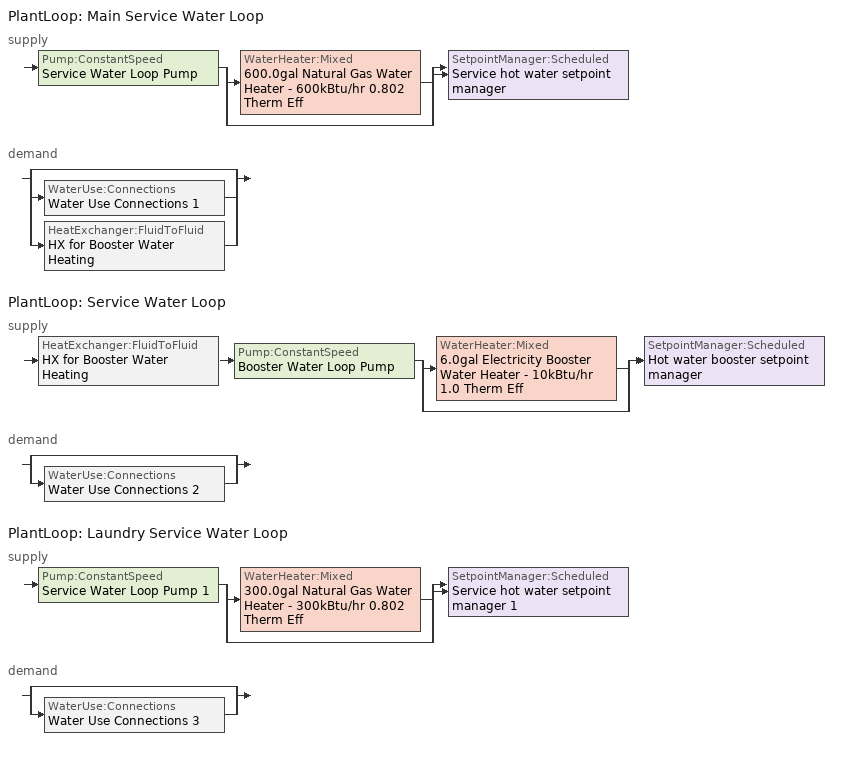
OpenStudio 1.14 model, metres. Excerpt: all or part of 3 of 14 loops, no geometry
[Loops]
PlantLoop 'Main Service Water Loop'
 supply: Pump:ConstantSpeed 'Service Water Loop Pump' > split
  | WaterHeater:Mixed '600.0gal Natural Gas Water Heater - 600kBtu/hr 0.802 Therm Eff'
  | bypass
  join > SetpointManager:Scheduled 'Service hot water setpoint manager'
 demand: split
  | bypass
  | WaterUse:Connections 'Water Use Connections 1'
  | HeatExchanger:FluidToFluid 'HX for Booster Water Heating'
PlantLoop 'Service Water Loop'
 supply: HeatExchanger:FluidToFluid 'HX for Booster Water Heating' > Pump:ConstantSpeed 'Booster Water Loop Pump' > split
  | WaterHeater:Mixed '6.0gal Electricity Booster Water Heater - 10kBtu/hr 1.0 Therm Eff'
  | bypass
  join > SetpointManager:Scheduled 'Hot water booster setpoint manager'
 demand: split
  | bypass
  | WaterUse:Connections 'Water Use Connections 2'
PlantLoop 'Laundry Service Water Loop'
 supply: Pump:ConstantSpeed 'Service Water Loop Pump 1' > split
  | WaterHeater:Mixed '300.0gal Natural Gas Water Heater - 300kBtu/hr 0.802 Therm Eff'
  | bypass
  join > SetpointManager:Scheduled 'Service hot water setpoint manager 1'
 demand: split
  | bypass
  | WaterUse:Connections 'Water Use Connections 3'
[Sizing:Zone]
Basement ZN: Zone Cooling Design Supply Air Temperature Input Method=SupplyAirTemperature; Zone Cooling Design Supply Air Temperature {C}=12.8; Zone Cooling Design Supply Air Temperature Difference {deltaC}=11.11; Zone Heating Design Supply Air Temperature Input Method=SupplyAirTemperature; Zone Heating Design Supply Air Temperature {C}=40; Zone Heating Design Supply Air Temperature Difference {deltaC}=11.11; Zone Cooling Design Supply Air Humidity Ratio {kg-H2O/kg-air}=0.0085; Zone Heating Design Supply Air Humidity Ratio {kg-H2O/kg-air}=0.008; Cooling Design Air Flow Method=DesignDayWithLimit; Heating Design Air Flow Method=DesignDay; Account for Dedicated Outdoor Air System=No; Dedicated Outdoor Air System Control Strategy=NeutralSupplyAir; Dedicated Outdoor Air Low Setpoint Temperature for Design {C}=autosize; Dedicated Outdoor Air High Setpoint Temperature for Design {C}=autosize
[PlantLoop] Plant Loop Volume {m3}=Autocalculate; Load Distribution Scheme=Optimal
Name | Maximum Loop Temperature {C} | Minimum Loop Temperature {C}
Main Service Water Loop; Laundry Service Water Loop | 60 | 10
Service Water Loop
[Sizing:Plant] Loop Type=Heating; Loop Design Temperature Difference {deltaC}=5; Sizing Option=NonCoincident; Zone Timesteps in Averaging Window=1; Coincident Sizing Factor Mode=None
Name | Design Loop Exit Temperature {C}
Main Service Water Loop; Laundry Service Water Loop | 60
Service Water Loop | 82.2222
[SetpointManager:Scheduled] Control Variable=Temperature
Name | Schedule
Service hot water setpoint manager | Service Water Loop Temp - 140F
Hot water booster setpoint manager | Service Water Booster Temp - 180.00000000000006F
Service hot water setpoint manager 1 | Service Water Loop Temp - 140F 1
[Pump:ConstantSpeed] Rated Flow Rate {m3/s}=autosize; Rated Power Consumption {W}=autosize; Fraction of Motor Inefficiencies to Fluid Stream=0; Pump Control Type=Intermittent
Name | Rated Pump Head {Pa} | Motor Efficiency
Service Water Loop Pump | 29891 | 0.855
Booster Water Loop Pump | 0 | 1
Service Water Loop Pump 1 | 0.001 | 0.7
[WaterHeater:Mixed] Deadband Temperature Difference {deltaC}=2; Maximum Temperature Limit {C}=82.2222; Heater Control Type=Cycle; On Cycle Parasitic Heat Fraction to Tank=0; Use Side Effectiveness=1; Source Side Effectiveness=1; Use Side Design Flow Rate {m3/s}=autosize; Source Side Design Flow Rate {m3/s}=autosize; Indirect Water Heating Recovery Time {hr}=1.5
Name | Tank Volume {m3} | Setpoint Temperature Schedule | Heater Maximum Capacity {W} | Heater Fuel Type | Heater Thermal Efficiency | Off Cycle Parasitic Fuel Consumption Rate {W} | Off Cycle Parasitic Fuel Type | Off Cycle Parasitic Heat Fraction to Tank | On Cycle Parasitic Fuel Consumption Rate {W} | On Cycle Parasitic Fuel Type | Ambient Temperature Indicator | Ambient Temperature Schedule | Ambient Temperature Thermal Zone | Off Cycle Loss Coefficient to Ambient Temperature {W/K} | On Cycle Loss Coefficient to Ambient Temperature {W/K}
600.0gal Natural Gas Water Heater - 600kBtu/hr 0.802 Therm Eff | 2.27125 | Service Water Loop Temp - 140F | 175843 | NaturalGas | 0.801543 | 2937.74 | NaturalGas | 0.8 | 2937.74 | NaturalGas | ThermalZone | Schedule Ruleset 1 | Basement ZN | 6.97877 | 6.97877
6.0gal Electricity Booster Water Heater - 10kBtu/hr 1.0 Therm Eff | 0.0227125 | Service Water Booster Temp - 180.00000000000006F | 2999.88 | Electricity | 1 | 0 | Electricity | 0 | 0 | Electricity | Schedule | Water Heater Ambient Temp Schedule - 70F |  | 0.443796 | 0.443796
300.0gal Natural Gas Water Heater - 300kBtu/hr 0.802 Therm Eff | 1.13562 | Service Water Loop Temp - 140F 1 | 87921.3 | NaturalGas | 0.801768 | 0 | NaturalGas | 0 | 0 | NaturalGas | Schedule | Water Heater Ambient Temp Schedule - 70F 1 |  | 3.99709 | 3.99709
[WaterUse:Connections]
Name | Water Use Equipment Name 1
Water Use Connections 1 | Main Service Water Use 7.63gal/min
Water Use Connections 2 | Booster Water Fixture - 23.7 gal/min at 27.901234567901326F
Water Use Connections 3 | Laundry Service Water Use 2.8gal/min
[WaterUse:Equipment:Definition]
Name | Peak Flow Rate {m3/s} | Sensible Fraction Schedule | Latent Fraction Schedule | Target Temperature Schedule
Main Service Water Use Def 7.63gal/min | 0.000481378 | Fraction Sensible - 0.2 | Fraction Latent - 0.05
Water Fixture Def - 23.7 gal/min | 0.00149524 |  |  | Schedule Ruleset 5
Laundry Service Water Use Def 2.8gal/min | 0.000176653 | Fraction Sensible - 0.2 1 | Fraction Latent - 0.05 1
[WaterUse:Equipment]
Name | Water Use Equipment Definition | Flow Rate Fraction Schedule
Main Service Water Use 7.63gal/min | Main Service Water Use Def 7.63gal/min | Hospital BLDG_SWH_SCH
Booster Water Fixture - 23.7 gal/min at 27.901234567901326F | Water Fixture Def - 23.7 gal/min | Hospital BLDG_SWH_SCH
Laundry Service Water Use 2.8gal/min | Laundry Service Water Use Def 2.8gal/min | Hospital LAUNDRY_SWH_SCH
[HeatExchanger:FluidToFluid]
HX for Booster Water Heating: Loop Demand Side Design Flow Rate {m3/s}=autosize; Loop Supply Side Design Flow Rate {m3/s}=autosize; Heat Exchange Model Type=Ideal; Heat Exchanger U-Factor Times Area Value {W/K}=autosize; Control Type=UncontrolledOn; Minimum Temperature Difference to Activate Heat Exchanger {deltaC}=0.01; Heat Transfer Metering End Use Type=LoopToLoop; Component Override Cooling Control Temperature Mode=Loop; Sizing Factor=1; Operation Minimum Temperature Limit {C}=0; Operation Maximum Temperature Limit {C}=100
[Schedule:Ruleset]
Service Water Loop Temp - 140F: Default Day Schedule=Service Water Loop Temp - 140F Default
Schedule Ruleset 1: Default Day Schedule=Schedule Day 55
Fraction Sensible - 0.2: Default Day Schedule=Schedule Day 57
Fraction Latent - 0.05: Default Day Schedule=Schedule Day 58
Hospital BLDG_SWH_SCH: Default Day Schedule=Hospital BLDG_SWH_SCH Default; Summer Design Day Schedule=Hospital BLDG_SWH_SCH Summer Design Day; Winter Design Day Schedule=Hospital BLDG_SWH_SCH Winter Design Day
Service Water Booster Temp - 180.00000000000006F: Default Day Schedule=Service Water Booster Temp - 180.00000000000006F Default
Water Heater Ambient Temp Schedule - 70F: Default Day Schedule=Water Heater Ambient Temp Schedule - 70F Default
Schedule Ruleset 5: Default Day Schedule=Schedule Day 64
Service Water Loop Temp - 140F 1: Default Day Schedule=Service Water Loop Temp - 140F Default 1
Water Heater Ambient Temp Schedule - 70F 1: Default Day Schedule=Water Heater Ambient Temp Schedule - 70F Default 1
Fraction Sensible - 0.2 1: Default Day Schedule=Schedule Day 67
Fraction Latent - 0.05 1: Default Day Schedule=Schedule Day 68
Hospital LAUNDRY_SWH_SCH: Default Day Schedule=Hospital LAUNDRY_SWH_SCH Default; Summer Design Day Schedule=Hospital LAUNDRY_SWH_SCH Summer Design Day; Winter Design Day Schedule=Hospital LAUNDRY_SWH_SCH Winter Design Day
[Schedule:Day]
Service Water Loop Temp - 140F Default; Service Water Loop Temp - 140F Default 1: 24, 0, 60
Schedule Day 55: 24, 0, 22
Schedule Day 57; Schedule Day 67: 24, 0, 0.2
Schedule Day 58; Schedule Day 68: 24, 0, 0.05
Hospital BLDG_SWH_SCH Default: 8, 0, 0, 16, 0, 0.01, 24, 0, 0
Hospital BLDG_SWH_SCH Summer Design Day; Hospital BLDG_SWH_SCH SmrDsn|Wkdy Day: 7, 0, 0, 8, 0, 0.17, 9, 0, 0.58, 10, 0, 0.66, 11, 0, 0.78, 12, 0, 0.82, 13, 0, 0.71, 14, 0, 0.82, 15, 0, 0.78, 16, 0, 0.74, 17, 0, 0.63, 18, 0, 0.41, 21, 0, 0.18, 22, 0, 0.1, 24, 0, 0
Hospital BLDG_SWH_SCH Winter Design Day; Hospital BLDG_SWH_SCH WntrDsn|Sat Day: 7, 0, 0, 8, 0, 0.01, 9, 0, 0.2, 10, 0, 0.28, 12, 0, 0.3, 14, 0, 0.24, 17, 0, 0.23, 19, 0, 0.1, 24, 0, 0
Service Water Booster Temp - 180.00000000000006F Default: 24, 0, 82.2222
Water Heater Ambient Temp Schedule - 70F Default; Water Heater Ambient Temp Schedule - 70F Default 1: 24, 0, 21.1111
Schedule Day 64: 24, 0, -2.27709
Hospital LAUNDRY_SWH_SCH Default; Hospital LAUNDRY_SWH_SCH Winter Design Day; Hospital LAUNDRY_SWH_SCH Summer Design Day: 8, 0, 0, 15, 0, 1, 24, 0, 0
[Schedule:Rule] Schedule Ruleset=Hospital BLDG_SWH_SCH; Date Specification Type=DateRange; Start Month=1; Start Day=1; End Month=12; End Day=31
Name | Rule Order | Day Schedule | Apply Monday | Apply Tuesday | Apply Wednesday | Apply Thursday | Apply Friday | Apply Saturday
Schedule Rule 33 | 1 | Hospital BLDG_SWH_SCH SmrDsn|Wkdy Day | Yes | Yes | Yes | Yes | Yes
Schedule Rule 34 | 0 | Hospital BLDG_SWH_SCH WntrDsn|Sat Day |  |  |  |  |  | Yes
